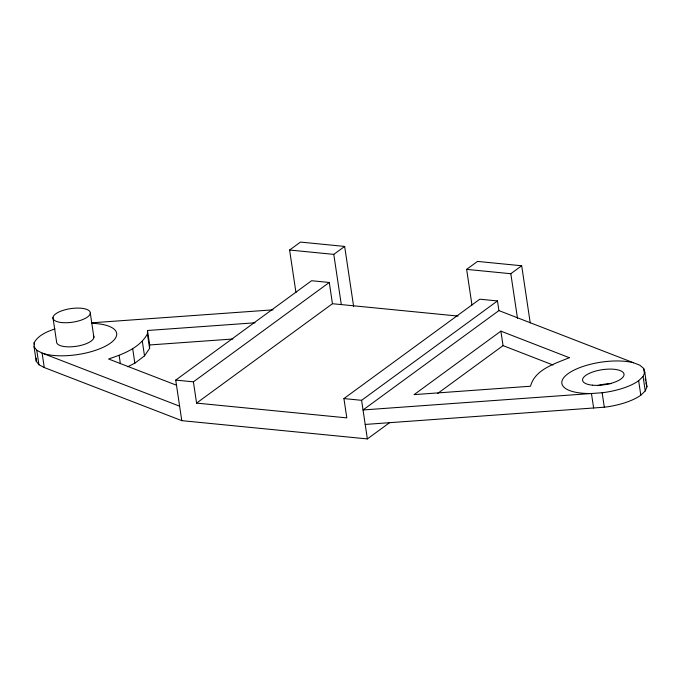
<?xml version="1.0" encoding="UTF-8"?>
<svg xmlns="http://www.w3.org/2000/svg" width="681" height="681" viewBox="0 0 681 681"><rect width="100%" height="100%" fill="white"/><g stroke="black" fill="none" stroke-linecap="round" stroke-linejoin="round"><path stroke-width="1.02" d="M389.583 422.671L367.365 438.922L181.784 420.654L44.265 367.553L38.928 364.752L36.212 361.219L34.05 346.748L34.144 342.73C38.374 335.086 47.083 331.604 54.965 328.906M36.212 361.219L36.28 358.197M127.628 366.761L134.855 363.194L144.508 355.874L149.59 348.425L147.428 333.954L147.505 330.489L255 322.794M149.59 348.425L149.667 344.961L147.505 330.489M643.077 376.474L644.788 372.286L643.673 368.447L639.808 365.195L498.918 310.587L363.041 409.962L602.149 392.741A41.899 15.22 -8.5 0 0 638.65 380.705L643.077 376.474L645.239 390.945L640.812 395.184A41.899 15.22 -8.5 0 1 604.311 407.212L365.203 424.442M645.239 390.945L646.95 386.765L644.788 372.286M176.626 385.276L108.568 358.989C123.142 354.094 139.537 348.093 147.428 333.954M295.963 292.566L289.604 250.029L300.474 242.078L344.654 246.428L353.652 306.603M289.604 250.029L333.784 254.379L344.654 246.428M181.784 420.654L175.724 380.1L311.6 280.725L329.281 282.462L332.456 303.717L196.579 403.101L193.404 381.845L329.281 282.462M471.967 305.037L466.638 269.37L477.509 261.419L521.689 265.769L530.235 322.93M466.638 269.37L510.818 273.719L521.689 265.769M196.579 403.101L346.808 417.879L343.922 398.572L479.799 299.197L497.479 300.934L498.918 310.587M343.922 398.572L361.594 400.317L497.479 300.934M500.884 331.145L414.099 394.622L530.533 386.221C534.891 369.545 554.419 363.884 568.626 357.976L569.461 357.746L500.884 331.145L503.046 345.625L553.015 365.007M437.534 393.541L503.046 345.625M91.603 322.82L273.055 309.838M149.667 344.961L232.928 339.002M332.456 303.717L458.066 316.078M175.724 380.1L193.404 381.845M179.622 406.182L42.103 353.081L36.765 350.281L34.05 346.748M645.835 382.918L646.95 386.765M643.673 368.447L644.286 372.584M645.213 378.781L645.528 380.849M638.65 380.705L640.812 395.184M602.149 392.741L604.311 407.212M593.619 407.962L591.457 393.49A41.899 15.22 -8.5 0 1 567.954 373.75A41.899 15.22 -8.5 0 1 633.449 362.769M510.818 273.719L517.509 318.47M361.594 400.317L367.365 438.922M333.784 254.379L341.292 304.586M142.346 341.394L144.508 355.874M132.693 348.715L134.855 363.194M119.132 355.414L120.367 363.688M90.301 313.192A18.855 6.853 -8.5 0 1 61.852 322.573A18.855 6.853 -8.5 0 1 62.746 310.476A18.855 6.853 -8.5 0 1 90.301 313.192L93.901 337.316M52.965 317.635L56.574 341.768A18.855 6.853 -8.5 0 0 77.157 346.169A18.855 6.853 -8.5 0 0 93.399 335.588M44.265 367.553L42.103 353.081A41.899 15.22 -8.5 0 0 107.947 344.765A41.899 15.22 -8.5 0 0 91.433 323.305M36.765 350.281L38.928 364.752M34.144 342.73L34.45 344.79M597.552 385.625A20.949 7.61 -8.5 0 1 611.393 383.573M592.436 385.182A20.949 7.61 -8.5 0 0 624.043 374.763A20.949 7.61 -8.5 0 0 593.432 371.749A20.949 7.61 -8.5 0 0 592.436 385.182"/></g></svg>
